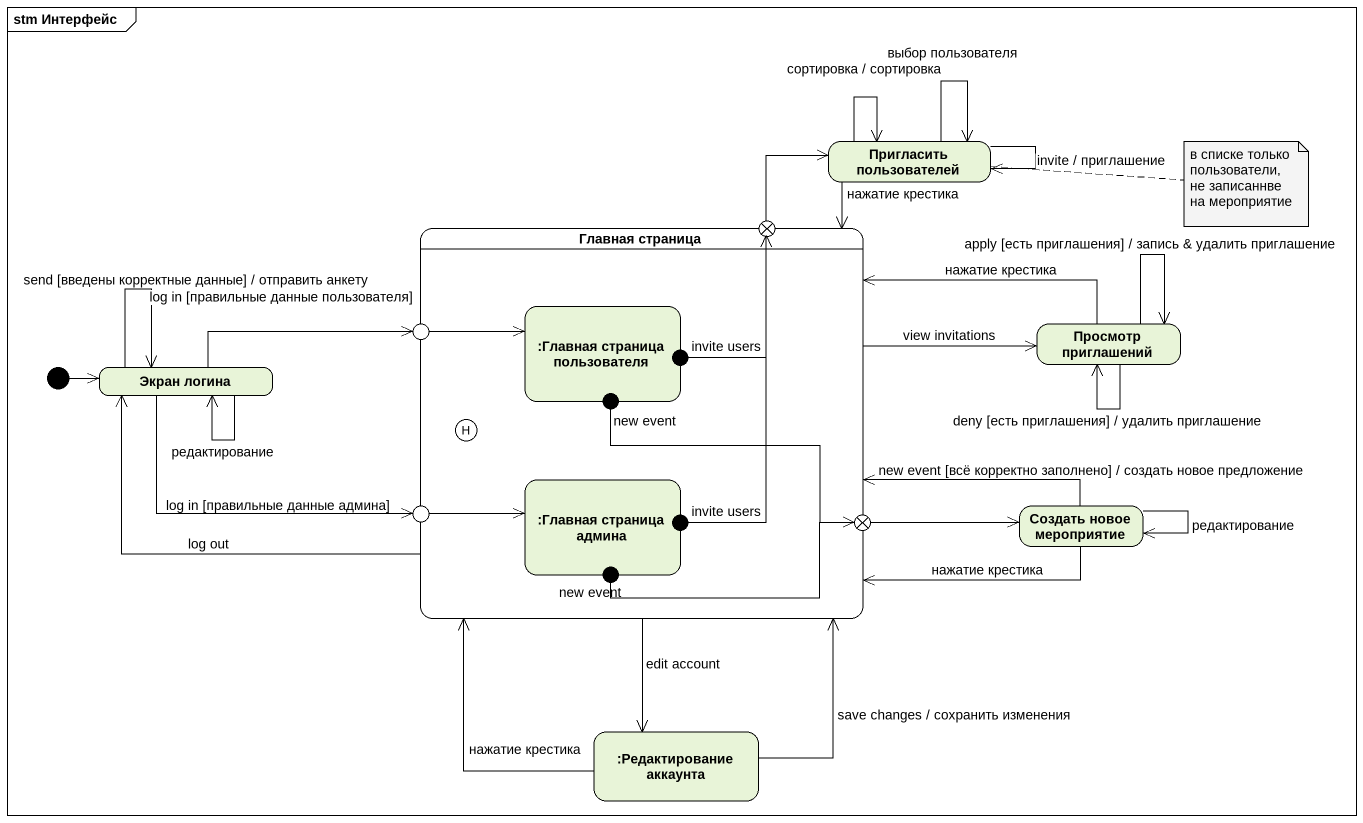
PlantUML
@startuml
mainframe stm Интерфейс
hide empty description
state "Пригласить пользователей" as Пригласить_пользователей
state exit1 <<choice>>
state "Главная страница" as Главная_страница {
  state ":Главная страница пользователя" as Главная_страница_2
  state "invite users" as invite_users <<start>>
  state history1 <<history>>
  state "new event" as new_event <<start>>
  state ":Главная страница админа" as Главная_страница_админа
  state "invite users" as invite_users_2 <<start>>
  state "new event" as new_event_2 <<start>>
}
state entry1 <<choice>>
state "Просмотр приглашений" as Просмотр_приглашений
state "Экран логина" as Экран_логина
state entry2 <<choice>>
state exit2 <<choice>>
state "Создать новое мероприятие" as Создать_новое_мероприятие
state ":Редактирование аккаунта" as Редактирование_аккаунта
[*] -right-> Экран_логина
Пригласить_пользователей --> Пригласить_пользователей : сортировка / сортировка
Пригласить_пользователей --> Пригласить_пользователей : выбор пользователя
Пригласить_пользователей --> Пригласить_пользователей : invite / приглашение
Пригласить_пользователей --> Главная_страница : нажатие крестика
exit1 -right-> Пригласить_пользователей
Главная_страница -right-> Просмотр_приглашений : view invitations
Главная_страница -left-> Экран_логина : log out
Главная_страница --> Редактирование_аккаунта : edit account
entry1 -right-> Главная_страница_2
Просмотр_приглашений -left-> Главная_страница : нажатие крестика
Просмотр_приглашений --> Просмотр_приглашений : apply [есть приглашения] / запись & удалить приглашение
Просмотр_приглашений --> Просмотр_приглашений : deny [есть приглашения] / удалить приглашение
Экран_логина -right-> entry1 : log in [правильные данные пользователя]
Экран_логина --> Экран_логина : редактирование
Экран_логина --> Экран_логина : send [введены корректные данные] / отправить анкету
Экран_логина -right-> entry2 : log in [правильные данные админа]
invite_users -up-> exit1
new_event -right-> exit2
entry2 -right-> Главная_страница_админа
invite_users_2 -up-> exit1
exit2 -right-> Создать_новое_мероприятие
Создать_новое_мероприятие -left-> Главная_страница : new event [всё корректно заполнено] / создать новое предложение
Создать_новое_мероприятие -left-> Главная_страница : нажатие крестика
Создать_новое_мероприятие --> Создать_новое_мероприятие : редактирование
new_event_2 -right-> exit2
Редактирование_аккаунта -up-> Главная_страница : нажатие крестика
Редактирование_аккаунта -up-> Главная_страница : save changes / сохранить изменения
note right of Пригласить_пользователей : в списке только пользователи, не записаннве на мероприятие
@enduml
